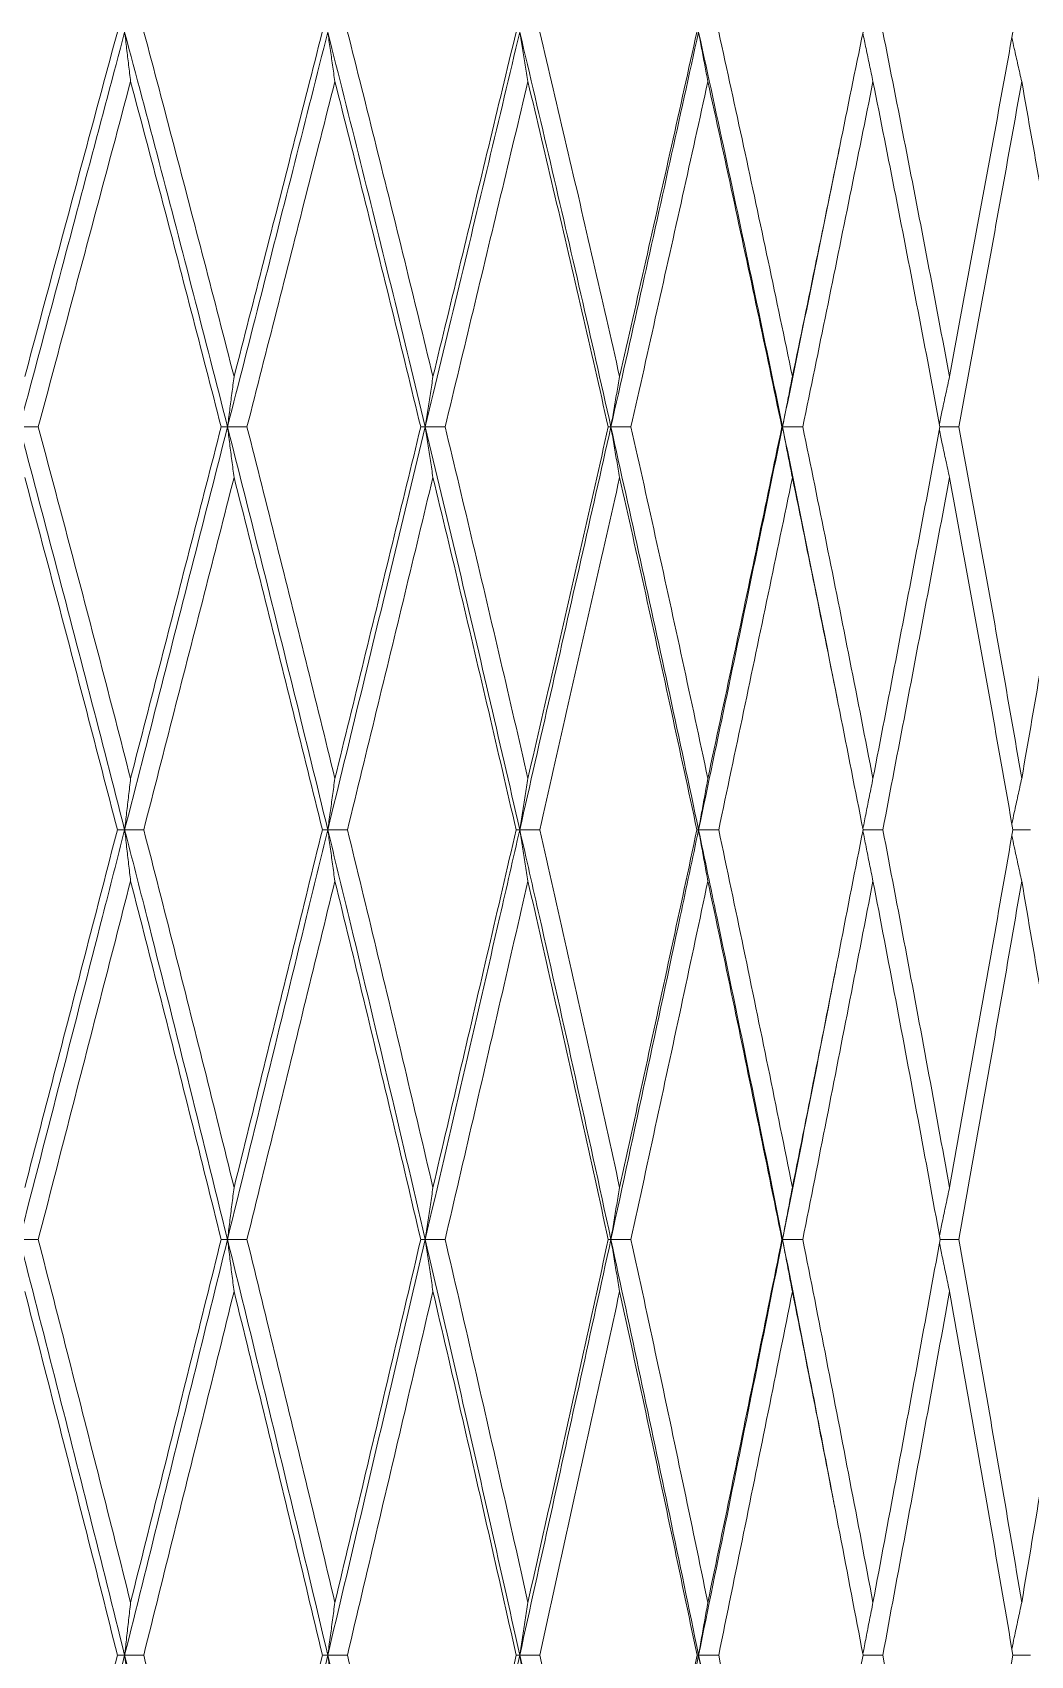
# Model space of a CAD drawing. Extents: x 1661 to 2451, y 0 to 579.
# Drawn here: x 2173.46 to 2180.56, y 441.95 to 453.5 of the extents above; entities that cross this region are included whole.
import ezdxf

# ---------------------------------------------------------------- set-up
doc = ezdxf.new("R2010")
doc.units = 0
doc.header["$LTSCALE"] = 10
doc.header["$MEASUREMENT"] = 0
doc.layers.add('2', color=7, linetype='CONTINUOUS', true_color=0xffffff)

msp = doc.modelspace()

# ---------------------------------------------------------------- linework, layer by layer
at = {"layer": '2', "color": 7, "linetype": 'Continuous', "lineweight": 18}
for points, degree in [([(2174.112, 453.506), (2174.03, 453.199), (2173.866, 452.58), (2173.616, 451.642), (2173.448, 451.011), (2173.363, 450.695)], 3), ([(2174.06, 453.506), (2173.987, 453.237), (2173.842, 452.695), (2173.622, 451.878), (2173.475, 451.329), (2173.401, 451.053)], 3), ([(2174.844, 450.695), (2174.764, 451.012), (2174.602, 451.643), (2174.358, 452.58), (2174.194, 453.198), (2174.112, 453.506)], 3), ([(2174.112, 453.506), (2174.117, 453.467), (2174.126, 453.389), (2174.14, 453.272), (2174.15, 453.193), (2174.154, 453.154)], 3), ([(2174.249, 453.506), (2174.321, 453.237), (2174.464, 452.695), (2174.678, 451.878), (2174.82, 451.329), (2174.891, 451.053)], 3), ([(2174.844, 450.695), (2174.925, 451.011), (2175.086, 451.642), (2175.324, 452.58), (2175.481, 453.199), (2175.558, 453.506)], 3), ([(2174.891, 451.053), (2174.962, 451.329), (2175.103, 451.878), (2175.312, 452.695), (2175.45, 453.237), (2175.519, 453.506)], 3), ([(2176.252, 450.695), (2176.176, 451.012), (2176.023, 451.643), (2175.792, 452.58), (2175.636, 453.198), (2175.558, 453.506)], 3), ([(2175.558, 453.506), (2175.564, 453.467), (2175.575, 453.389), (2175.592, 453.272), (2175.603, 453.193), (2175.609, 453.154)], 3), ([(2175.699, 453.506), (2175.767, 453.237), (2175.903, 452.695), (2176.106, 451.878), (2176.24, 451.329), (2176.307, 451.053)], 3), ([(2176.252, 450.695), (2176.329, 451.011), (2176.48, 451.642), (2176.704, 452.58), (2176.852, 453.199), (2176.925, 453.506)], 3), ([(2176.307, 451.053), (2176.374, 451.329), (2176.507, 451.878), (2176.704, 452.695), (2176.834, 453.237), (2176.899, 453.506)], 3), ([(2176.925, 453.506), (2176.998, 453.198), (2177.143, 452.58), (2177.36, 451.643), (2177.503, 451.012), (2177.574, 450.695)], 3), ([(2176.925, 453.506), (2176.931, 453.467), (2176.944, 453.389), (2176.964, 453.272), (2176.977, 453.193), (2176.983, 453.154)], 3), ([(2177.067, 453.506), (2177.132, 453.237), (2177.259, 452.695), (2177.449, 451.878), (2177.574, 451.329), (2177.636, 451.053)], 3), ([(2178.198, 453.506), (2178.13, 453.199), (2177.994, 452.58), (2177.786, 451.642), (2177.645, 451.011), (2177.574, 450.695)], 3), ([(2178.186, 453.506), (2178.126, 453.237), (2178.006, 452.695), (2177.822, 451.878), (2177.699, 451.329), (2177.636, 451.053)], 3), ([(2178.796, 450.695), (2178.731, 451.012), (2178.599, 451.643), (2178.4, 452.58), (2178.266, 453.198), (2178.198, 453.506)], 3), ([(2178.198, 453.506), (2178.205, 453.467), (2178.22, 453.389), (2178.242, 453.272), (2178.257, 453.193), (2178.264, 453.154)], 3), ([(2178.342, 453.506), (2178.401, 453.237), (2178.519, 452.695), (2178.694, 451.878), (2178.809, 451.329), (2178.866, 451.053)], 3), ([(2178.866, 451.053), (2178.923, 451.329), (2179.037, 451.878), (2179.204, 452.695), (2179.314, 453.237), (2179.369, 453.506)], 3), ([(2179.51, 453.506), (2179.564, 453.237), (2179.671, 452.695), (2179.829, 451.878), (2179.933, 451.329), (2179.985, 451.053)], 3), ([(2180.436, 453.506), (2180.387, 453.237), (2180.289, 452.695), (2180.138, 451.878), (2180.036, 451.329), (2179.985, 451.053)], 3), ([(2174.154, 453.154), (2174.082, 452.883), (2173.937, 452.341), (2173.718, 451.521), (2173.571, 450.971), (2173.497, 450.695)], 3), ([(2174.154, 453.154), (2174.227, 452.883), (2174.371, 452.341), (2174.586, 451.521), (2174.728, 450.971), (2174.799, 450.695)], 3), ([(2175.609, 453.154), (2175.54, 452.883), (2175.402, 452.341), (2175.194, 451.521), (2175.053, 450.971), (2174.983, 450.695)], 3), ([(2175.609, 453.154), (2175.678, 452.883), (2175.815, 452.341), (2176.018, 451.521), (2176.153, 450.971), (2176.22, 450.695)], 3), ([(2176.983, 453.154), (2176.919, 452.883), (2176.789, 452.341), (2176.593, 451.521), (2176.46, 450.971), (2176.394, 450.695)], 3), ([(2176.983, 453.154), (2177.048, 452.883), (2177.176, 452.341), (2177.367, 451.521), (2177.493, 450.971), (2177.555, 450.695)], 3), ([(2178.264, 453.154), (2178.205, 452.883), (2178.085, 452.341), (2177.902, 451.521), (2177.779, 450.971), (2177.717, 450.695)], 3), ([(2178.264, 453.154), (2178.324, 452.883), (2178.442, 452.341), (2178.618, 451.521), (2178.734, 450.971), (2178.791, 450.695)], 3), ([(2179.44, 453.154), (2179.386, 452.883), (2179.276, 452.341), (2179.11, 451.521), (2178.997, 450.971), (2178.94, 450.695)], 3), ([(2179.44, 453.154), (2179.494, 452.883), (2179.602, 452.341), (2179.761, 451.521), (2179.866, 450.971), (2179.917, 450.695)], 3), ([(2180.499, 453.154), (2180.451, 452.883), (2180.353, 452.341), (2180.204, 451.521), (2180.102, 450.971), (2180.051, 450.695)], 3), ([(2180.499, 453.154), (2180.547, 452.883), (2180.643, 452.341), (2180.785, 451.521), (2180.877, 450.971), (2180.923, 450.695)], 3), ([(2179.189, 452.621), (2179.2, 452.678)], 1), ([(2174.891, 451.053), (2174.886, 451.013), (2174.875, 450.934), (2174.86, 450.814), (2174.85, 450.735), (2174.844, 450.695)], 3), ([(2176.307, 451.053), (2176.301, 451.013), (2176.289, 450.934), (2176.271, 450.814), (2176.258, 450.735), (2176.252, 450.695)], 3), ([(2177.636, 451.053), (2177.629, 451.013), (2177.615, 450.934), (2177.594, 450.814), (2177.581, 450.735), (2177.574, 450.695)], 3), ([(2178.866, 451.053), (2178.858, 451.013), (2178.843, 450.934), (2178.819, 450.814), (2178.804, 450.735), (2178.796, 450.695)], 3), ([(2173.497, 450.695), (2173.482, 450.695), (2173.452, 450.695), (2173.408, 450.695), (2173.378, 450.695), (2173.363, 450.695)], 3), ([(2174.112, 447.827), (2174.03, 448.15), (2173.864, 448.792), (2173.614, 449.748), (2173.447, 450.38), (2173.363, 450.695)], 3), ([(2173.497, 450.695), (2173.571, 450.419), (2173.717, 449.867), (2173.937, 449.032), (2174.082, 448.473), (2174.154, 448.192)], 3), ([(2174.844, 450.695), (2174.764, 450.38), (2174.603, 449.748), (2174.359, 448.792), (2174.195, 448.149), (2174.112, 447.827)], 3), ([(2174.799, 450.695), (2174.728, 450.419), (2174.586, 449.867), (2174.371, 449.032), (2174.227, 448.473), (2174.154, 448.192)], 3), ([(2174.844, 450.695), (2174.839, 450.695), (2174.829, 450.695), (2174.814, 450.695), (2174.804, 450.695), (2174.799, 450.695)], 3), ([(2174.983, 450.695), (2174.967, 450.695), (2174.937, 450.695), (2174.891, 450.695), (2174.86, 450.695), (2174.844, 450.695)], 3), ([(2174.844, 450.695), (2174.925, 450.38), (2175.084, 449.748), (2175.322, 448.792), (2175.48, 448.15), (2175.558, 447.827)], 3), ([(2174.844, 450.695), (2174.85, 450.655), (2174.86, 450.575), (2174.875, 450.455), (2174.886, 450.375), (2174.891, 450.335)], 3), ([(2174.983, 450.695), (2175.053, 450.419), (2175.193, 449.867), (2175.402, 449.032), (2175.54, 448.473), (2175.609, 448.192)], 3), ([(2176.252, 450.695), (2176.177, 450.38), (2176.024, 449.748), (2175.793, 448.792), (2175.637, 448.149), (2175.558, 447.827)], 3), ([(2176.22, 450.695), (2176.153, 450.419), (2176.019, 449.867), (2175.815, 449.032), (2175.678, 448.473), (2175.609, 448.192)], 3), ([(2176.252, 450.695), (2176.249, 450.695), (2176.242, 450.695), (2176.231, 450.695), (2176.224, 450.695), (2176.22, 450.695)], 3), ([(2176.394, 450.695), (2176.378, 450.695), (2176.347, 450.695), (2176.299, 450.695), (2176.268, 450.695), (2176.252, 450.695)], 3), ([(2176.252, 450.695), (2176.328, 450.38), (2176.479, 449.748), (2176.703, 448.792), (2176.851, 448.15), (2176.925, 447.827)], 3), ([(2176.252, 450.695), (2176.258, 450.655), (2176.27, 450.575), (2176.289, 450.455), (2176.301, 450.375), (2176.307, 450.335)], 3), ([(2176.394, 450.695), (2176.46, 450.419), (2176.592, 449.867), (2176.789, 449.032), (2176.919, 448.473), (2176.983, 448.192)], 3), ([(2176.925, 447.827), (2176.998, 448.149), (2177.144, 448.792), (2177.361, 449.748), (2177.503, 450.38), (2177.574, 450.695)], 3), ([(2176.983, 448.192), (2177.048, 448.473), (2177.177, 449.032), (2177.367, 449.867), (2177.493, 450.419), (2177.555, 450.695)], 3), ([(2177.555, 450.695), (2177.557, 450.695), (2177.561, 450.695), (2177.567, 450.695), (2177.572, 450.695), (2177.574, 450.695)], 3), ([(2177.717, 450.695), (2177.701, 450.695), (2177.669, 450.695), (2177.621, 450.695), (2177.59, 450.695), (2177.574, 450.695)], 3), ([(2178.198, 447.827), (2178.13, 448.15), (2177.993, 448.792), (2177.785, 449.748), (2177.644, 450.38), (2177.574, 450.695)], 3), ([(2177.574, 450.695), (2177.581, 450.655), (2177.594, 450.575), (2177.615, 450.455), (2177.629, 450.375), (2177.636, 450.335)], 3), ([(2177.717, 450.695), (2177.779, 450.419), (2177.902, 449.867), (2178.084, 449.032), (2178.205, 448.473), (2178.264, 448.192)], 3), ([(2178.796, 450.695), (2178.731, 450.38), (2178.601, 449.748), (2178.401, 448.792), (2178.266, 448.149), (2178.198, 447.827)], 3), ([(2178.791, 450.695), (2178.734, 450.419), (2178.619, 449.867), (2178.443, 449.032), (2178.324, 448.473), (2178.264, 448.192)], 3), ([(2178.796, 450.695), (2178.796, 450.695), (2178.795, 450.695), (2178.793, 450.695), (2178.792, 450.695), (2178.791, 450.695)], 3), ([(2178.94, 450.695), (2178.924, 450.695), (2178.892, 450.695), (2178.844, 450.695), (2178.812, 450.695), (2178.796, 450.695)], 3), ([(2178.796, 450.695), (2178.804, 450.655), (2178.819, 450.575), (2178.842, 450.455), (2178.858, 450.375), (2178.866, 450.335)], 3), ([(2178.94, 450.695), (2178.997, 450.419), (2179.109, 449.867), (2179.276, 449.032), (2179.385, 448.473), (2179.44, 448.192)], 3), ([(2179.44, 448.192), (2179.494, 448.473), (2179.602, 449.032), (2179.761, 449.867), (2179.866, 450.419), (2179.917, 450.695)], 3), ([(2180.051, 450.695), (2180.102, 450.419), (2180.204, 449.867), (2180.353, 449.032), (2180.451, 448.473), (2180.499, 448.192)], 3), ([(2180.923, 450.695), (2180.877, 450.419), (2180.785, 449.867), (2180.644, 449.032), (2180.548, 448.473), (2180.499, 448.192)], 3), ([(2173.401, 450.335), (2173.475, 450.059), (2173.622, 449.505), (2173.842, 448.669), (2173.987, 448.108), (2174.06, 447.827)], 3), ([(2174.891, 450.335), (2174.82, 450.059), (2174.679, 449.505), (2174.464, 448.669), (2174.32, 448.108), (2174.248, 447.827)], 3), ([(2174.891, 450.335), (2174.962, 450.059), (2175.102, 449.505), (2175.312, 448.669), (2175.45, 448.108), (2175.52, 447.827)], 3), ([(2176.307, 450.335), (2176.24, 450.059), (2176.107, 449.505), (2175.904, 448.669), (2175.767, 448.108), (2175.698, 447.827)], 3), ([(2176.307, 450.335), (2176.374, 450.059), (2176.507, 449.505), (2176.704, 448.669), (2176.834, 448.108), (2176.899, 447.827)], 3), ([(2177.636, 450.335), (2177.574, 450.059), (2177.449, 449.505), (2177.259, 448.669), (2177.131, 448.108), (2177.067, 447.827)], 3), ([(2177.636, 450.335), (2177.698, 450.059), (2177.822, 449.505), (2178.005, 448.669), (2178.126, 448.108), (2178.186, 447.827)], 3), ([(2178.866, 450.335), (2178.809, 450.059), (2178.694, 449.505), (2178.519, 448.669), (2178.401, 448.108), (2178.342, 447.827)], 3), ([(2178.866, 450.335), (2178.923, 450.059), (2179.036, 449.505), (2179.204, 448.669), (2179.314, 448.108), (2179.369, 447.827)], 3), ([(2179.985, 450.335), (2179.933, 450.059), (2179.83, 449.505), (2179.671, 448.669), (2179.564, 448.108), (2179.51, 447.827)], 3), ([(2179.985, 450.335), (2180.036, 450.059), (2180.138, 449.505), (2180.288, 448.669), (2180.387, 448.108), (2180.436, 447.827)], 3), ([(2179.187, 448.751), (2179.175, 448.811)], 1), ([(2174.154, 448.192), (2174.15, 448.151), (2174.14, 448.07), (2174.126, 447.949), (2174.117, 447.868), (2174.112, 447.827)], 3), ([(2175.609, 448.192), (2175.603, 448.151), (2175.592, 448.07), (2175.575, 447.949), (2175.564, 447.868), (2175.558, 447.827)], 3), ([(2176.983, 448.192), (2176.977, 448.151), (2176.964, 448.07), (2176.944, 447.949), (2176.931, 447.868), (2176.925, 447.827)], 3), ([(2178.264, 448.192), (2178.257, 448.151), (2178.242, 448.07), (2178.22, 447.949), (2178.205, 447.868), (2178.198, 447.827)], 3), ([(2174.06, 447.827), (2173.988, 447.547), (2173.842, 446.984), (2173.623, 446.135), (2173.475, 445.566), (2173.401, 445.28)], 3), ([(2174.112, 447.827), (2174.106, 447.827), (2174.095, 447.827), (2174.078, 447.827), (2174.066, 447.827), (2174.06, 447.827)], 3), ([(2174.248, 447.827), (2174.233, 447.827), (2174.203, 447.827), (2174.158, 447.827), (2174.127, 447.827), (2174.112, 447.827)], 3), ([(2174.112, 447.827), (2174.117, 447.786), (2174.126, 447.705), (2174.14, 447.583), (2174.15, 447.502), (2174.154, 447.462)], 3), ([(2174.248, 447.827), (2174.32, 447.547), (2174.464, 446.984), (2174.678, 446.135), (2174.82, 445.566), (2174.891, 445.28)], 3), ([(2174.891, 445.28), (2174.962, 445.566), (2175.103, 446.135), (2175.312, 446.984), (2175.451, 447.547), (2175.52, 447.827)], 3), ([(2175.52, 447.827), (2175.524, 447.827), (2175.533, 447.827), (2175.546, 447.827), (2175.554, 447.827), (2175.558, 447.827)], 3), ([(2175.698, 447.827), (2175.683, 447.827), (2175.652, 447.827), (2175.605, 447.827), (2175.574, 447.827), (2175.558, 447.827)], 3), ([(2175.558, 447.827), (2175.564, 447.786), (2175.575, 447.705), (2175.592, 447.583), (2175.603, 447.502), (2175.609, 447.462)], 3), ([(2175.698, 447.827), (2175.767, 447.547), (2175.903, 446.984), (2176.106, 446.135), (2176.24, 445.566), (2176.307, 445.28)], 3), ([(2176.307, 445.28), (2176.374, 445.566), (2176.507, 446.135), (2176.704, 446.984), (2176.835, 447.547), (2176.899, 447.827)], 3), ([(2176.899, 447.827), (2176.902, 447.827), (2176.908, 447.827), (2176.916, 447.827), (2176.922, 447.827), (2176.925, 447.827)], 3), ([(2177.067, 447.827), (2177.051, 447.827), (2177.02, 447.827), (2176.972, 447.827), (2176.94, 447.827), (2176.925, 447.827)], 3), ([(2176.925, 447.827), (2176.931, 447.786), (2176.944, 447.705), (2176.964, 447.583), (2176.977, 447.502), (2176.983, 447.462)], 3), ([(2177.067, 447.827), (2177.131, 447.547), (2177.259, 446.984), (2177.449, 446.135), (2177.574, 445.566), (2177.636, 445.28)], 3), ([(2178.186, 447.827), (2178.127, 447.547), (2178.006, 446.984), (2177.822, 446.135), (2177.699, 445.566), (2177.636, 445.28)], 3), ([(2178.198, 447.827), (2178.197, 447.827), (2178.194, 447.827), (2178.19, 447.827), (2178.188, 447.827), (2178.186, 447.827)], 3), ([(2178.342, 447.827), (2178.326, 447.827), (2178.294, 447.827), (2178.246, 447.827), (2178.214, 447.827), (2178.198, 447.827)], 3), ([(2178.198, 447.827), (2178.205, 447.786), (2178.22, 447.705), (2178.242, 447.583), (2178.257, 447.502), (2178.264, 447.462)], 3), ([(2178.342, 447.827), (2178.401, 447.547), (2178.519, 446.984), (2178.694, 446.135), (2178.809, 445.566), (2178.866, 445.28)], 3), ([(2178.866, 445.28), (2178.923, 445.566), (2179.037, 446.135), (2179.204, 446.984), (2179.314, 447.547), (2179.369, 447.827)], 3), ([(2179.51, 447.827), (2179.494, 447.827), (2179.462, 447.827), (2179.414, 447.827), (2179.383, 447.827), (2179.367, 447.827)], 3), ([(2179.51, 447.827), (2179.564, 447.547), (2179.671, 446.984), (2179.829, 446.135), (2179.933, 445.566), (2179.985, 445.28)], 3), ([(2180.436, 447.827), (2180.387, 447.547), (2180.289, 446.984), (2180.138, 446.135), (2180.036, 445.566), (2179.985, 445.28)], 3), ([(2174.154, 447.462), (2174.082, 447.181), (2173.937, 446.617), (2173.718, 445.766), (2173.571, 445.196), (2173.497, 444.91)], 3), ([(2174.799, 444.91), (2174.728, 445.196), (2174.586, 445.766), (2174.371, 446.617), (2174.227, 447.181), (2174.154, 447.462)], 3), ([(2175.609, 447.462), (2175.54, 447.181), (2175.402, 446.617), (2175.194, 445.766), (2175.053, 445.196), (2174.983, 444.91)], 3), ([(2175.609, 447.462), (2175.678, 447.181), (2175.815, 446.617), (2176.018, 445.766), (2176.153, 445.196), (2176.22, 444.91)], 3), ([(2176.983, 447.462), (2176.919, 447.181), (2176.789, 446.617), (2176.593, 445.766), (2176.46, 445.196), (2176.394, 444.91)], 3), ([(2176.983, 447.462), (2177.048, 447.181), (2177.176, 446.617), (2177.367, 445.766), (2177.493, 445.196), (2177.555, 444.91)], 3), ([(2178.264, 447.462), (2178.205, 447.181), (2178.085, 446.617), (2177.902, 445.766), (2177.779, 445.196), (2177.717, 444.91)], 3), ([(2178.264, 447.462), (2178.324, 447.181), (2178.443, 446.617), (2178.618, 445.766), (2178.734, 445.196), (2178.792, 444.91)], 3), ([(2179.44, 447.462), (2179.386, 447.181), (2179.276, 446.617), (2179.11, 445.766), (2178.997, 445.196), (2178.94, 444.91)], 3), ([(2179.44, 447.462), (2179.494, 447.181), (2179.602, 446.617), (2179.761, 445.766), (2179.866, 445.196), (2179.918, 444.91)], 3), ([(2180.499, 447.462), (2180.451, 447.181), (2180.353, 446.617), (2180.204, 445.766), (2180.102, 445.196), (2180.051, 444.91)], 3), ([(2180.499, 447.462), (2180.547, 447.181), (2180.643, 446.617), (2180.785, 445.766), (2180.877, 445.196), (2180.923, 444.91)], 3), ([(2178.796, 444.91), (2178.922, 445.543), (2179.046, 446.173), (2179.168, 446.8)], 3), ([(2179.168, 446.799), (2179.181, 446.864)], 1), ([(2174.891, 445.28), (2174.886, 445.239), (2174.875, 445.157), (2174.86, 445.034), (2174.85, 444.952), (2174.844, 444.91)], 3), ([(2176.307, 445.28), (2176.301, 445.239), (2176.289, 445.157), (2176.271, 445.034), (2176.258, 444.952), (2176.252, 444.91)], 3), ([(2177.636, 445.28), (2177.629, 445.239), (2177.615, 445.157), (2177.594, 445.034), (2177.581, 444.952), (2177.574, 444.91)], 3), ([(2178.866, 445.28), (2178.858, 445.239), (2178.843, 445.157), (2178.819, 445.034), (2178.804, 444.952), (2178.796, 444.91)], 3), ([(2173.497, 444.91), (2173.482, 444.91), (2173.452, 444.91), (2173.408, 444.91), (2173.378, 444.91), (2173.363, 444.91)], 3), ([(2174.112, 441.951), (2174.03, 442.283), (2173.864, 442.945), (2173.614, 443.931), (2173.447, 444.585), (2173.363, 444.91)], 3), ([(2174.154, 442.326), (2174.082, 442.615), (2173.936, 443.192), (2173.717, 444.054), (2173.57, 444.625), (2173.497, 444.91)], 3), ([(2174.112, 441.951), (2174.195, 442.283), (2174.359, 442.944), (2174.603, 443.932), (2174.764, 444.585), (2174.844, 444.91)], 3), ([(2174.154, 442.326), (2174.227, 442.615), (2174.371, 443.192), (2174.586, 444.054), (2174.728, 444.625), (2174.799, 444.91)], 3), ([(2174.799, 444.91), (2174.804, 444.91), (2174.814, 444.91), (2174.829, 444.91), (2174.839, 444.91), (2174.844, 444.91)], 3), ([(2174.983, 444.91), (2174.967, 444.91), (2174.936, 444.91), (2174.89, 444.91), (2174.86, 444.91), (2174.844, 444.91)], 3), ([(2174.844, 444.91), (2174.925, 444.585), (2175.084, 443.931), (2175.322, 442.945), (2175.48, 442.283), (2175.558, 441.951)], 3), ([(2174.844, 444.91), (2174.85, 444.869), (2174.86, 444.787), (2174.875, 444.663), (2174.886, 444.581), (2174.891, 444.54)], 3), ([(2174.983, 444.91), (2175.053, 444.625), (2175.193, 444.054), (2175.402, 443.192), (2175.54, 442.615), (2175.609, 442.326)], 3), ([(2176.252, 444.91), (2176.177, 444.585), (2176.024, 443.932), (2175.793, 442.944), (2175.637, 442.283), (2175.558, 441.951)], 3), ([(2176.22, 444.91), (2176.153, 444.625), (2176.019, 444.054), (2175.815, 443.192), (2175.678, 442.615), (2175.609, 442.326)], 3), ([(2176.252, 444.91), (2176.249, 444.91), (2176.242, 444.91), (2176.231, 444.91), (2176.224, 444.91), (2176.22, 444.91)], 3), ([(2176.394, 444.91), (2176.378, 444.91), (2176.346, 444.91), (2176.299, 444.91), (2176.268, 444.91), (2176.252, 444.91)], 3), ([(2176.252, 444.91), (2176.328, 444.585), (2176.479, 443.931), (2176.703, 442.945), (2176.851, 442.283), (2176.925, 441.951)], 3), ([(2176.252, 444.91), (2176.258, 444.869), (2176.271, 444.787), (2176.289, 444.663), (2176.301, 444.581), (2176.307, 444.54)], 3), ([(2176.394, 444.91), (2176.46, 444.625), (2176.592, 444.054), (2176.789, 443.192), (2176.919, 442.615), (2176.983, 442.326)], 3), ([(2176.925, 441.951), (2176.998, 442.283), (2177.144, 442.944), (2177.361, 443.932), (2177.503, 444.585), (2177.574, 444.91)], 3), ([(2176.983, 442.326), (2177.048, 442.615), (2177.177, 443.192), (2177.367, 444.054), (2177.493, 444.625), (2177.555, 444.91)], 3), ([(2177.555, 444.91), (2177.557, 444.91), (2177.561, 444.91), (2177.568, 444.91), (2177.572, 444.91), (2177.574, 444.91)], 3), ([(2177.717, 444.91), (2177.701, 444.91), (2177.669, 444.91), (2177.621, 444.91), (2177.59, 444.91), (2177.574, 444.91)], 3), ([(2178.198, 441.951), (2178.13, 442.283), (2177.993, 442.945), (2177.785, 443.931), (2177.644, 444.585), (2177.574, 444.91)], 3), ([(2177.574, 444.91), (2177.581, 444.869), (2177.594, 444.787), (2177.615, 444.663), (2177.629, 444.581), (2177.636, 444.54)], 3), ([(2177.717, 444.91), (2177.779, 444.625), (2177.902, 444.054), (2178.084, 443.192), (2178.204, 442.615), (2178.264, 442.326)], 3), ([(2178.796, 444.91), (2178.731, 444.585), (2178.601, 443.932), (2178.401, 442.944), (2178.266, 442.283), (2178.198, 441.951)], 3), ([(2178.792, 444.91), (2178.734, 444.625), (2178.619, 444.054), (2178.443, 443.192), (2178.324, 442.615), (2178.264, 442.326)], 3), ([(2178.796, 444.91), (2178.796, 444.91), (2178.795, 444.91), (2178.793, 444.91), (2178.792, 444.91), (2178.792, 444.91)], 3), ([(2178.94, 444.91), (2178.924, 444.91), (2178.892, 444.91), (2178.844, 444.91), (2178.812, 444.91), (2178.796, 444.91)], 3), ([(2178.796, 444.91), (2178.804, 444.869), (2178.819, 444.787), (2178.843, 444.663), (2178.858, 444.581), (2178.866, 444.54)], 3), ([(2178.94, 444.91), (2178.997, 444.625), (2179.109, 444.054), (2179.276, 443.192), (2179.385, 442.615), (2179.44, 442.326)], 3), ([(2179.44, 442.326), (2179.494, 442.615), (2179.602, 443.192), (2179.762, 444.054), (2179.866, 444.625), (2179.918, 444.91)], 3), ([(2180.051, 444.91), (2180.102, 444.625), (2180.203, 444.054), (2180.353, 443.192), (2180.451, 442.615), (2180.499, 442.326)], 3), ([(2180.923, 444.91), (2180.877, 444.625), (2180.785, 444.054), (2180.644, 443.192), (2180.548, 442.615), (2180.499, 442.326)], 3), ([(2173.401, 444.54), (2173.475, 444.254), (2173.622, 443.682), (2173.842, 442.819), (2173.988, 442.241), (2174.06, 441.951)], 3), ([(2174.891, 444.54), (2174.82, 444.254), (2174.679, 443.682), (2174.464, 442.819), (2174.32, 442.241), (2174.248, 441.951)], 3), ([(2174.891, 444.54), (2174.962, 444.254), (2175.102, 443.682), (2175.312, 442.819), (2175.451, 442.241), (2175.52, 441.951)], 3), ([(2176.307, 444.54), (2176.24, 444.254), (2176.106, 443.682), (2175.903, 442.819), (2175.767, 442.241), (2175.698, 441.951)], 3), ([(2176.307, 444.54), (2176.374, 444.254), (2176.507, 443.682), (2176.704, 442.819), (2176.835, 442.241), (2176.899, 441.951)], 3), ([(2177.636, 444.54), (2177.574, 444.254), (2177.449, 443.682), (2177.259, 442.819), (2177.131, 442.241), (2177.067, 441.951)], 3), ([(2177.636, 444.54), (2177.698, 444.254), (2177.822, 443.682), (2178.006, 442.819), (2178.126, 442.241), (2178.187, 441.951)], 3), ([(2178.866, 444.54), (2178.809, 444.254), (2178.694, 443.682), (2178.519, 442.819), (2178.401, 442.241), (2178.342, 441.951)], 3), ([(2178.866, 444.54), (2178.923, 444.254), (2179.036, 443.682), (2179.204, 442.819), (2179.314, 442.241), (2179.369, 441.951)], 3), ([(2179.985, 444.54), (2179.933, 444.254), (2179.83, 443.682), (2179.671, 442.819), (2179.564, 442.241), (2179.51, 441.951)], 3), ([(2179.985, 444.54), (2180.036, 444.254), (2180.138, 443.682), (2180.288, 442.819), (2180.387, 442.241), (2180.436, 441.951)], 3), ([(2179.168, 443.001), (2179.155, 443.072)], 1), ([(2174.112, 441.951), (2174.117, 441.993), (2174.126, 442.076), (2174.14, 442.201), (2174.15, 442.284), (2174.154, 442.326)], 3), ([(2175.609, 442.326), (2175.603, 442.284), (2175.592, 442.201), (2175.575, 442.076), (2175.564, 441.993), (2175.558, 441.951)], 3), ([(2176.983, 442.326), (2176.977, 442.284), (2176.964, 442.201), (2176.944, 442.076), (2176.931, 441.993), (2176.925, 441.951)], 3), ([(2178.264, 442.326), (2178.257, 442.284), (2178.242, 442.201), (2178.22, 442.076), (2178.205, 441.993), (2178.198, 441.951)], 3), ([(2173.363, 438.956), (2173.447, 439.291), (2173.615, 439.96), (2173.865, 440.959), (2174.03, 441.621), (2174.112, 441.951)], 3), ([(2173.401, 439.335), (2173.475, 439.627), (2173.623, 440.211), (2173.842, 441.083), (2173.988, 441.662), (2174.06, 441.951)], 3), ([(2174.06, 441.951), (2174.066, 441.951), (2174.078, 441.951), (2174.095, 441.951), (2174.106, 441.951), (2174.112, 441.951)], 3), ([(2174.248, 441.951), (2174.233, 441.951), (2174.203, 441.951), (2174.157, 441.951), (2174.127, 441.951), (2174.112, 441.951)], 3), ([(2174.112, 441.951), (2174.194, 441.621), (2174.358, 440.958), (2174.602, 439.96), (2174.764, 439.292), (2174.844, 438.956)], 3), ([(2174.112, 441.951), (2174.117, 441.909), (2174.126, 441.826), (2174.14, 441.701), (2174.15, 441.618), (2174.154, 441.576)], 3), ([(2174.248, 441.951), (2174.32, 441.662), (2174.464, 441.083), (2174.678, 440.211), (2174.82, 439.627), (2174.891, 439.335)], 3), ([(2174.844, 438.956), (2174.925, 439.291), (2175.085, 439.96), (2175.323, 440.959), (2175.48, 441.621), (2175.558, 441.951)], 3), ([(2174.891, 439.335), (2174.962, 439.627), (2175.103, 440.211), (2175.312, 441.083), (2175.451, 441.662), (2175.52, 441.951)], 3), ([(2175.52, 441.951), (2175.524, 441.951), (2175.533, 441.951), (2175.546, 441.951), (2175.554, 441.951), (2175.558, 441.951)], 3), ([(2175.698, 441.951), (2175.683, 441.951), (2175.652, 441.951), (2175.605, 441.951), (2175.574, 441.951), (2175.558, 441.951)], 3), ([(2176.252, 438.956), (2176.176, 439.292), (2176.023, 439.96), (2175.792, 440.958), (2175.637, 441.621), (2175.558, 441.951)], 3), ([(2175.558, 441.951), (2175.564, 441.909), (2175.575, 441.826), (2175.592, 441.701), (2175.603, 441.618), (2175.609, 441.576)], 3), ([(2175.698, 441.951), (2175.767, 441.662), (2175.903, 441.083), (2176.106, 440.211), (2176.24, 439.627), (2176.307, 439.335)], 3), ([(2176.252, 438.956), (2176.328, 439.291), (2176.48, 439.96), (2176.704, 440.959), (2176.851, 441.621), (2176.925, 441.951)], 3), ([(2176.307, 439.335), (2176.374, 439.627), (2176.507, 440.211), (2176.704, 441.083), (2176.835, 441.662), (2176.899, 441.951)], 3), ([(2176.899, 441.951), (2176.902, 441.951), (2176.908, 441.951), (2176.916, 441.951), (2176.922, 441.951), (2176.925, 441.951)], 3), ([(2177.067, 441.951), (2177.051, 441.951), (2177.019, 441.951), (2176.972, 441.951), (2176.94, 441.951), (2176.925, 441.951)], 3), ([(2176.925, 441.951), (2176.998, 441.621), (2177.144, 440.958), (2177.36, 439.96), (2177.503, 439.292), (2177.574, 438.956)], 3), ([(2176.925, 441.951), (2176.931, 441.909), (2176.944, 441.826), (2176.964, 441.701), (2176.977, 441.618), (2176.983, 441.576)], 3), ([(2177.067, 441.951), (2177.131, 441.662), (2177.259, 441.083), (2177.449, 440.211), (2177.574, 439.627), (2177.636, 439.335)], 3), ([(2178.198, 441.951), (2178.13, 441.621), (2177.994, 440.959), (2177.785, 439.96), (2177.645, 439.291), (2177.574, 438.956)], 3), ([(2178.187, 441.951), (2178.127, 441.662), (2178.006, 441.083), (2177.822, 440.211), (2177.699, 439.627), (2177.636, 439.335)], 3), ([(2178.198, 441.951), (2178.197, 441.951), (2178.194, 441.951), (2178.19, 441.951), (2178.188, 441.951), (2178.187, 441.951)], 3), ([(2178.342, 441.951), (2178.326, 441.951), (2178.294, 441.951), (2178.246, 441.951), (2178.214, 441.951), (2178.198, 441.951)], 3), ([(2178.796, 438.956), (2178.731, 439.292), (2178.6, 439.96), (2178.401, 440.958), (2178.266, 441.621), (2178.198, 441.951)], 3), ([(2178.198, 441.951), (2178.205, 441.909), (2178.22, 441.826), (2178.242, 441.701), (2178.257, 441.618), (2178.264, 441.576)], 3), ([(2178.342, 441.951), (2178.401, 441.662), (2178.519, 441.083), (2178.694, 440.211), (2178.809, 439.627), (2178.866, 439.335)], 3), ([(2178.866, 439.335), (2178.923, 439.627), (2179.037, 440.211), (2179.204, 441.083), (2179.315, 441.662), (2179.369, 441.951)], 3), ([(2179.51, 441.951), (2179.494, 441.951), (2179.462, 441.951), (2179.414, 441.951), (2179.383, 441.951), (2179.367, 441.951)], 3), ([(2179.51, 441.951), (2179.564, 441.662), (2179.671, 441.083), (2179.829, 440.211), (2179.933, 439.627), (2179.985, 439.335)], 3), ([(2180.436, 441.951), (2180.387, 441.662), (2180.289, 441.083), (2180.138, 440.211), (2180.036, 439.627), (2179.985, 439.335)], 3)]:
    msp.add_open_spline(points, degree=degree, dxfattribs=at)
for points, knots in [([(2179.368, 453.501), (2179.375, 453.464), (2179.391, 453.387), (2179.415, 453.272), (2179.432, 453.193), (2179.44, 453.154)], [0, 0, 0, 0, 0.322988, 0.661494, 1, 1, 1, 1]), ([(2180.428, 453.467), (2180.434, 453.441), (2180.449, 453.376), (2180.472, 453.272), (2180.49, 453.193), (2180.499, 453.154)], [0, 0, 0, 0, 0.248879, 0.624439, 1, 1, 1, 1]), ([(2178.796, 450.695), (2178.861, 451.011), (2178.99, 451.642), (2179.12, 452.282), (2179.186, 452.607), (2179.189, 452.621)], [0, 0, 0, 0, 0.488848, 0.977696, 1, 1, 1, 1]), ([(2179.985, 451.053), (2179.976, 451.013), (2179.959, 450.934), (2179.935, 450.822), (2179.92, 450.75), (2179.913, 450.718)], [0, 0, 0, 0, 0.356156, 0.712311, 1, 1, 1, 1]), ([(2178.796, 450.695), (2178.861, 450.38), (2178.988, 449.754), (2179.114, 449.124), (2179.175, 448.811)], [0, 0, 0, 0, 0.505254, 1, 1, 1, 1]), ([(2180.051, 450.695), (2180.035, 450.695), (2180.004, 450.695), (2179.959, 450.695), (2179.93, 450.695), (2179.917, 450.695)], [0, 0, 0, 0, 0.356435, 0.712869, 1, 1, 1, 1]), ([(2179.913, 450.672), (2179.92, 450.639), (2179.935, 450.567), (2179.959, 450.455), (2179.976, 450.375), (2179.985, 450.335)], [0, 0, 0, 0, 0.287345, 0.643672, 1, 1, 1, 1]), ([(2179.44, 448.192), (2179.432, 448.151), (2179.415, 448.07), (2179.391, 447.951), (2179.376, 447.872), (2179.368, 447.833)], [0, 0, 0, 0, 0.338991, 0.677981, 1, 1, 1, 1]), ([(2180.499, 448.192), (2180.49, 448.151), (2180.472, 448.07), (2180.449, 447.963), (2180.434, 447.895), (2180.429, 447.869)], [0, 0, 0, 0, 0.375951, 0.751902, 1, 1, 1, 1]), ([(2174.112, 447.827), (2174.06, 447.622), (2173.812, 446.655), (2173.562, 445.681), (2173.363, 444.91)], [0, 0, 0, 0, 0.213119, 1, 1, 1, 1]), ([(2174.844, 444.91), (2174.655, 445.681), (2174.411, 446.655), (2174.165, 447.622), (2174.112, 447.827)], [0, 0, 0, 0, 0.786882, 1, 1, 1, 1]), ([(2174.844, 444.91), (2175.034, 445.681), (2175.273, 446.655), (2175.508, 447.622), (2175.558, 447.827)], [0, 0, 0, 0, 0.786882, 1, 1, 1, 1]), ([(2176.252, 444.91), (2176.073, 445.681), (2175.842, 446.655), (2175.608, 447.622), (2175.558, 447.827)], [0, 0, 0, 0, 0.786882, 1, 1, 1, 1]), ([(2176.252, 444.91), (2176.432, 445.681), (2176.657, 446.655), (2176.878, 447.622), (2176.925, 447.827)], [0, 0, 0, 0, 0.786882, 1, 1, 1, 1]), ([(2176.925, 447.827), (2176.972, 447.622), (2177.191, 446.655), (2177.407, 445.681), (2177.574, 444.91)], [0, 0, 0, 0, 0.213118, 1, 1, 1, 1]), ([(2178.198, 447.827), (2178.155, 447.622), (2177.95, 446.655), (2177.741, 445.681), (2177.574, 444.91)], [0, 0, 0, 0, 0.213119, 1, 1, 1, 1]), ([(2178.796, 444.91), (2178.643, 445.681), (2178.444, 446.655), (2178.241, 447.622), (2178.198, 447.827)], [0, 0, 0, 0, 0.786882, 1, 1, 1, 1]), ([(2179.368, 447.821), (2179.376, 447.782), (2179.391, 447.703), (2179.415, 447.583), (2179.432, 447.502), (2179.44, 447.462)], [0, 0, 0, 0, 0.321987, 0.660994, 1, 1, 1, 1]), ([(2180.562, 447.827), (2180.546, 447.827), (2180.514, 447.827), (2180.472, 447.827), (2180.446, 447.827), (2180.436, 447.827)], [0, 0, 0, 0, 0.376496, 0.752992, 1, 1, 1, 1]), ([(2180.429, 447.786), (2180.434, 447.759), (2180.449, 447.691), (2180.472, 447.583), (2180.49, 447.502), (2180.499, 447.462)], [0, 0, 0, 0, 0.24798, 0.62399, 1, 1, 1, 1]), ([(2179.985, 445.28), (2179.976, 445.239), (2179.959, 445.157), (2179.935, 445.042), (2179.92, 444.968), (2179.913, 444.935)], [0, 0, 0, 0, 0.356656, 0.713311, 1, 1, 1, 1]), ([(2178.796, 444.91), (2178.861, 444.585), (2178.981, 443.973), (2179.1, 443.359), (2179.155, 443.072)], [0, 0, 0, 0, 0.534549, 1, 1, 1, 1]), ([(2180.051, 444.91), (2180.035, 444.91), (2180.004, 444.91), (2179.959, 444.91), (2179.93, 444.91), (2179.918, 444.91)], [0, 0, 0, 0, 0.35693, 0.71386, 1, 1, 1, 1]), ([(2179.913, 444.886), (2179.92, 444.853), (2179.935, 444.779), (2179.959, 444.663), (2179.976, 444.581), (2179.985, 444.54)], [0, 0, 0, 0, 0.286595, 0.643297, 1, 1, 1, 1]), ([(2179.44, 442.326), (2179.432, 442.284), (2179.415, 442.201), (2179.391, 442.079), (2179.376, 441.997), (2179.368, 441.958)], [0, 0, 0, 0, 0.339362, 0.678725, 1, 1, 1, 1]), ([(2180.499, 442.326), (2180.49, 442.284), (2180.472, 442.201), (2180.449, 442.091), (2180.434, 442.022), (2180.429, 441.994)], [0, 0, 0, 0, 0.376408, 0.752816, 1, 1, 1, 1]), ([(2180.562, 441.951), (2180.546, 441.951), (2180.514, 441.951), (2180.472, 441.951), (2180.446, 441.951), (2180.436, 441.951)], [0, 0, 0, 0, 0.376946, 0.753892, 1, 1, 1, 1])]:
    msp.add_open_spline(points, degree=3, knots=knots, dxfattribs=at)

doc.saveas('drawing.dxf')
